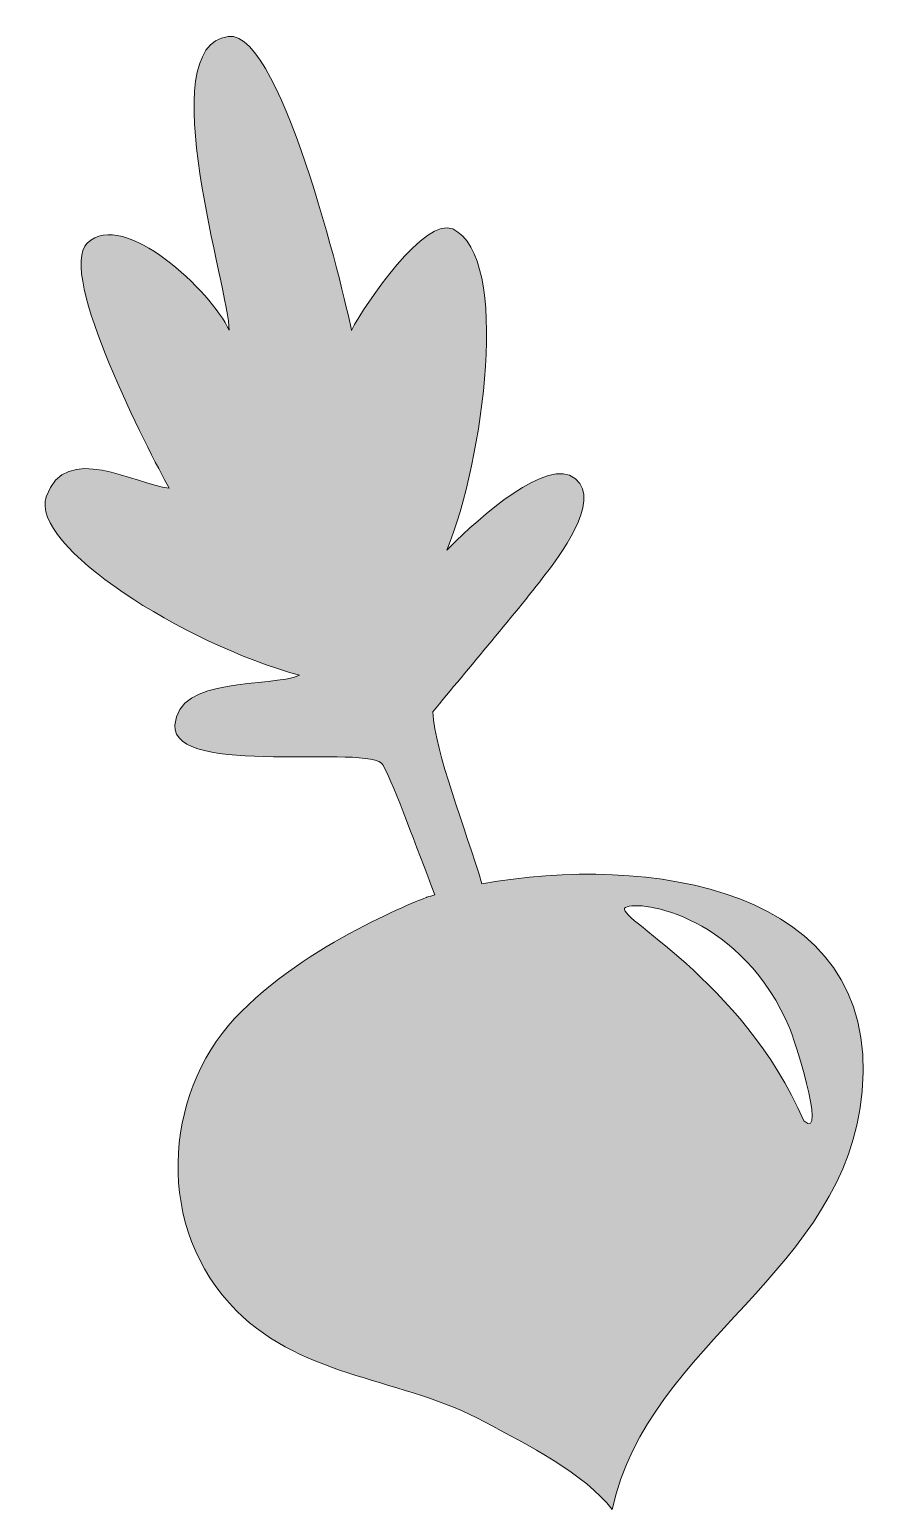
# Model space of a CAD drawing. Header units: inches. Extents: x -1 to 58, y 0 to 102.
import ezdxf

# ---------------------------------------------------------------- set-up
doc = ezdxf.new("R2010")
doc.units = ezdxf.units.IN
doc.header["$MEASUREMENT"] = 0
doc.layers.add('Layer 1', color=7, linetype='Continuous')

msp = doc.modelspace()

# ---------------------------------------------------------------- hatches: boundary and pattern name
at = {"layer": 'Layer 1', "true_color": 0xdf0028}
h = msp.add_hatch(color=242, dxfattribs=at)
h.dxf.hatch_style = 2
edge = h.paths.add_edge_path()
edge.add_spline(control_points=[(13.08, 33.85), (8.17, 28.56), (7.54, 19.35), (13.21, 13.7), (17.9, 9.02), (24.77, 9.04), (30.31, 6.05), (33.29, 4.44), (37.22, 2.45), (39.12, 0), (41.67, 11.61), (55.26, 16.34), (56.36, 28.85), (57.62, 43.08), (41.35, 45.19), (30.14, 43.14), (29, 46.96), (26.9, 52.19), (26.75, 55.01), (29.15, 57.94), (32.49, 61.84), (34.79, 64.85), (35.69, 66.04), (38.72, 70.17), (36.17, 71.32), (34.08, 72.27), (29.04, 67.57), (27.72, 66.15), (30.24, 72.37), (32.17, 86.38), (28.12, 88.31), (26.27, 89.19), (22.09, 83.23), (21.14, 81.31), (21.03, 82.08), (16.46, 102.06), (12.64, 101.59), (7.26, 100.93), (12.78, 83.82), (12.7, 81.34), (11.49, 83.95), (5.43, 89.76), (2.92, 87.34), (0.77, 85.27), (7.22, 72.88), (8.56, 70.44), (6.24, 70.66), (1.4, 73.69), (0.09, 69.84), (-1.06, 66.49), (9.56, 59.69), (17.56, 57.53), (15.52, 56.66), (9.17, 57.51), (8.96, 54.08), (8.75, 50.46), (22.52, 52.83), (23.31, 51.35), (24.2, 49.67), (25.57, 45.79), (26.89, 42.39), (26.7, 42.33), (26.52, 42.28), (26.33, 42.22), (26.33, 42.22), (17.92, 39.07), (13.08, 33.85)], knot_values=[0, 0, 0, 0, 1, 1, 1, 2, 2, 2, 3, 3, 3, 4, 4, 4, 5, 5, 5, 6, 6, 6, 7, 7, 7, 8, 8, 8, 9, 9, 9, 10, 10, 10, 11, 11, 11, 12, 12, 12, 13, 13, 13, 14, 14, 14, 15, 15, 15, 16, 16, 16, 17, 17, 17, 18, 18, 18, 19, 19, 19, 20, 20, 20, 21, 21, 21, 22, 22, 22, 22], degree=3, periodic=1)
edge = h.paths.add_edge_path()
edge.add_spline(control_points=[(40.04, 41.52), (41.04, 42.06), (48.11, 40.98), (51.42, 33.06), (51.42, 33.06), (54.06, 25.32), (52.34, 26.8), (48.08, 36.62), (39.03, 40.99), (40.04, 41.52)], knot_values=[0, 0, 0, 0, 1, 1, 1, 2, 2, 2, 3, 3, 3, 3], degree=3, periodic=1)

# ---------------------------------------------------------------- linework, layer by layer
at = {"layer": 'Layer 1', "lineweight": 0}
for points, knots in [([(13.08, 33.85), (8.17, 28.56), (7.54, 19.35), (13.21, 13.7), (17.9, 9.02), (24.77, 9.04), (30.31, 6.05), (33.29, 4.44), (37.22, 2.45), (39.12, 0), (41.67, 11.61), (55.26, 16.34), (56.36, 28.85), (57.62, 43.08), (41.35, 45.19), (30.14, 43.14), (29, 46.96), (26.9, 52.19), (26.75, 55.01), (29.15, 57.94), (32.49, 61.84), (34.79, 64.85), (35.69, 66.04), (38.72, 70.17), (36.17, 71.32), (34.08, 72.27), (29.04, 67.57), (27.72, 66.15), (30.24, 72.37), (32.17, 86.38), (28.12, 88.31), (26.27, 89.19), (22.09, 83.23), (21.14, 81.31), (21.03, 82.08), (16.46, 102.06), (12.64, 101.59), (7.26, 100.93), (12.78, 83.82), (12.7, 81.34), (11.49, 83.95), (5.43, 89.76), (2.92, 87.34), (0.77, 85.27), (7.22, 72.88), (8.56, 70.44), (6.24, 70.66), (1.4, 73.69), (0.09, 69.84), (-1.06, 66.49), (9.56, 59.69), (17.56, 57.53), (15.52, 56.66), (9.17, 57.51), (8.96, 54.08), (8.75, 50.46), (22.52, 52.83), (23.31, 51.35), (24.2, 49.67), (25.57, 45.79), (26.89, 42.39), (26.7, 42.33), (26.52, 42.28), (26.33, 42.22), (26.33, 42.22), (17.92, 39.07), (13.08, 33.85)], [0, 0, 0, 0, 1, 1, 1, 2, 2, 2, 3, 3, 3, 4, 4, 4, 5, 5, 5, 6, 6, 6, 7, 7, 7, 8, 8, 8, 9, 9, 9, 10, 10, 10, 11, 11, 11, 12, 12, 12, 13, 13, 13, 14, 14, 14, 15, 15, 15, 16, 16, 16, 17, 17, 17, 18, 18, 18, 19, 19, 19, 20, 20, 20, 21, 21, 21, 22, 22, 22, 22]), ([(40.04, 41.52), (41.04, 42.06), (48.11, 40.98), (51.42, 33.06), (51.42, 33.06), (54.06, 25.32), (52.34, 26.8), (48.08, 36.62), (39.03, 40.99), (40.04, 41.52)], [0, 0, 0, 0, 1, 1, 1, 2, 2, 2, 3, 3, 3, 3])]:
    msp.add_open_spline(points, degree=3, knots=knots, dxfattribs=at)

doc.saveas('drawing.dxf')
